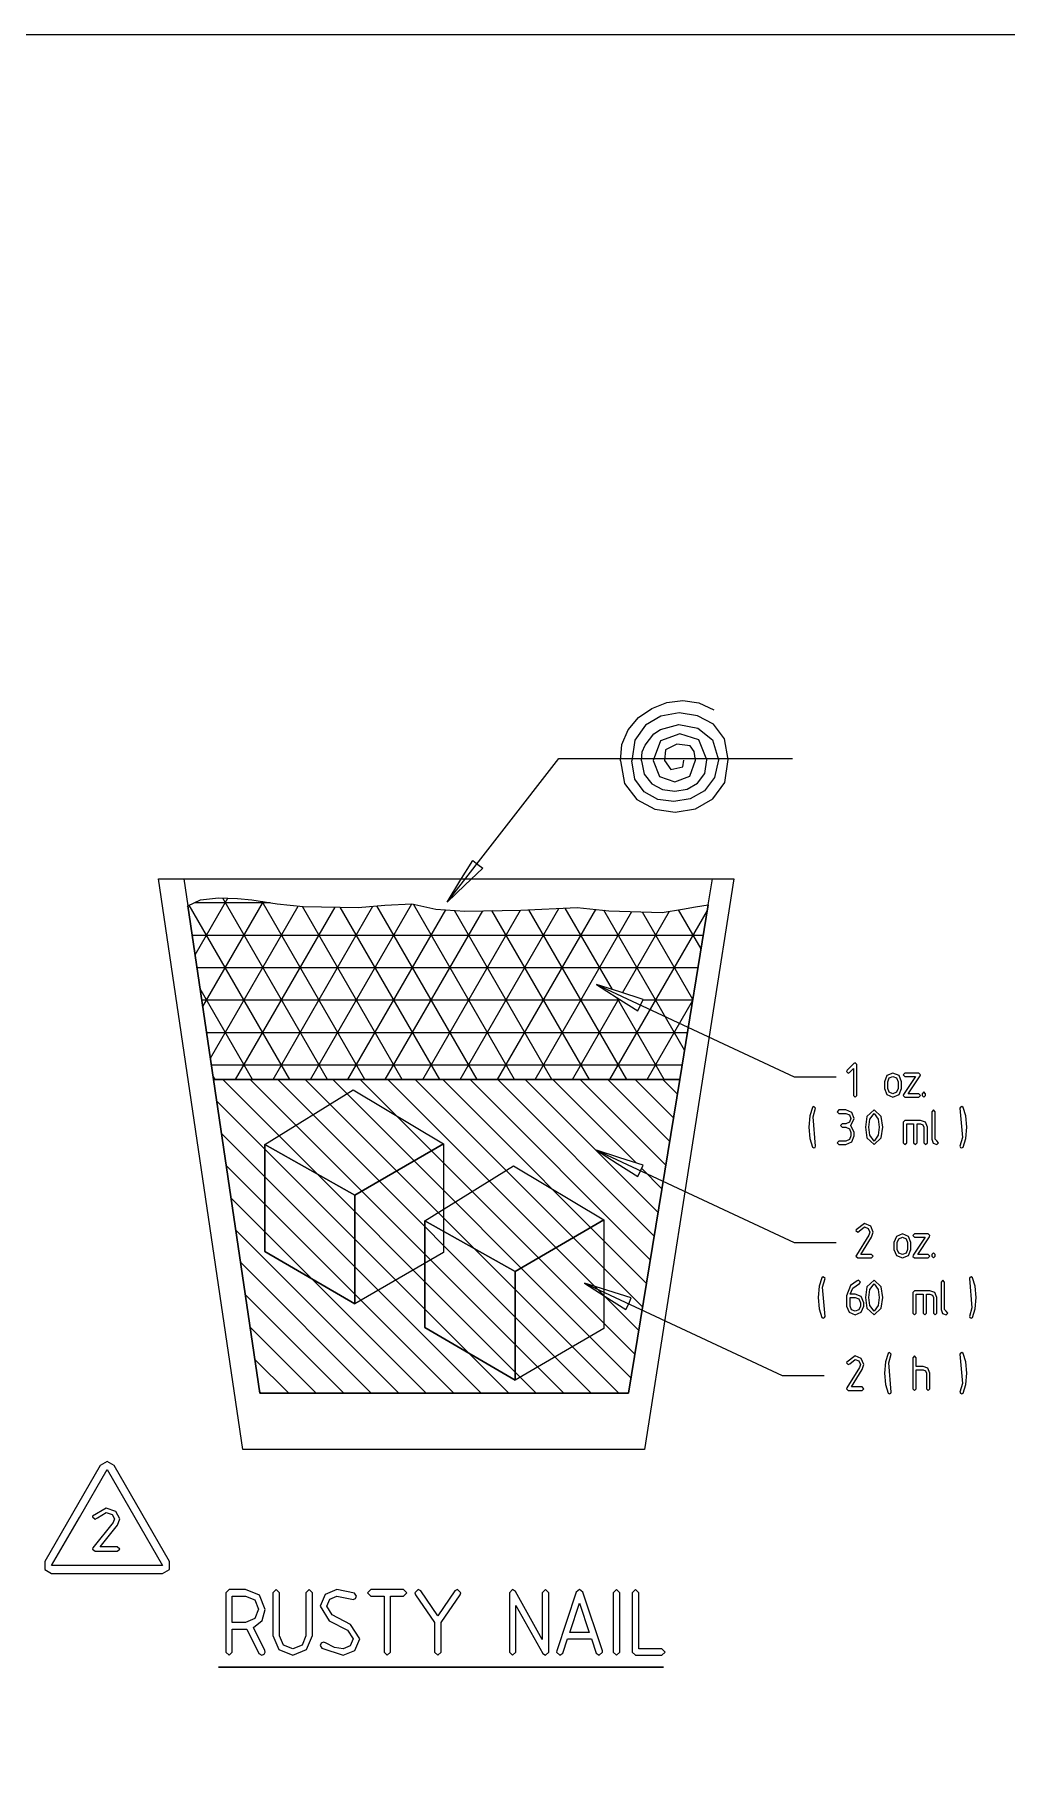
# Model space of a CAD drawing. Header units: metres. Extents: x 0 to 16.5, y 0 to 11.5.
# Drawn here: x 11.423 to 12.851, y 9.005 to 11.546 of the extents above; entities that cross this region are included whole.
import ezdxf

# ---------------------------------------------------------------- set-up
doc = ezdxf.new("R2010")
doc.units = ezdxf.units.M
doc.layers.add('drambue', color=3, linetype='Continuous')
doc.layers.add('scotch', color=31, linetype='Continuous')

msp = doc.modelspace()

# ---------------------------------------------------------------- hatches: boundary and pattern name
at = {"layer": 'drambue'}
h = msp.add_hatch(dxfattribs=at)
h.set_pattern_fill('NET3', color=256, scale=0.015, style=0)
h.set_pattern_definition([(0, (11.6484, 3.79465), (0, 0.047625), []), (60, (11.6484, 3.79465), (-0.04124446, 0.0238125), []), (120, (11.6484, 3.79465), (-0.04124446, -0.0238125), [])])
h.paths.add_polyline_path([(13.8208, 3.9646), (13.4233, 3.9646), (13.4233, 3.7946), (13.8208, 3.7946)])
h.paths.add_polyline_path([(12.2791, 10.1321), (12.2486, 10.1515), (12.2831, 10.1406), (12.3175, 10.1297), (12.3136, 10.1212), (12.3837, 10.0886), (12.413, 10.2684), (12.4127, 10.2684), (12.394, 10.2655), (12.3752, 10.2621), (12.3452, 10.2573), (12.314, 10.258), (12.2668, 10.2599), (12.2205, 10.2646), (12.1376, 10.2607), (12.0553, 10.2594), (12.0126, 10.2621), (11.9774, 10.27), (11.9378, 10.2678), (11.8985, 10.2646), (11.8177, 10.266), (11.7795, 10.2701), (11.7421, 10.276), (11.7212, 10.2779), (11.6935, 10.2786), (11.6667, 10.2758), (11.6484, 10.2671), (11.6862, 10.012), (12.3712, 10.012), (12.3837, 10.0886), (12.3136, 10.1212), (12.3096, 10.1128)])
at = {"layer": 'scotch'}
h = msp.add_hatch(dxfattribs=at)
h.set_pattern_fill('ANSI31', color=256, scale=0.009, angle=90, style=0)
h.set_pattern_definition([(135, (12.587816, 10.861444), (-0.020205576, -0.020205576), [])])
h.paths.add_polyline_path([(0.9535, 1.3278), (1.0008, 1.3541), (1.0494, 1.3798), (1.076, 1.4034), (1.0795, 1.4082), (0.9098, 1.4082), (0.7271, 1.4082), (0.8616, 1.2382), (0.8958, 1.2424), (0.8673, 1.231), (0.9705, 1.1006), (1.0763, 1.2327), (1.0621, 1.2417), (1.0316, 1.2611), (1.066, 1.2502), (1.0854, 1.244), (1.217, 1.4082), (1.1547, 1.4082), (1.1366, 1.3922), (1.0952, 1.3676), (1.0486, 1.3391), (1.0156, 1.3079), (0.9948, 1.2708), (0.9846, 1.2248), (0.9006, 1.2163), (0.8986, 1.2257), (0.9185, 1.2863)])
h.paths.add_polyline_path([(0.9948, 1.2708), (1.0156, 1.3079), (1.0486, 1.3391), (1.0952, 1.3676), (1.1366, 1.3922), (1.1547, 1.4082), (1.0795, 1.4082), (1.076, 1.4034), (1.0494, 1.3798), (1.0008, 1.3541), (0.9535, 1.3278), (0.9185, 1.2863), (0.8986, 1.2257), (0.9006, 1.2163), (0.9846, 1.2248)], flags=17)
h.paths.add_polyline_path([(1.0316, 1.2611), (1.0621, 1.2417), (1.0763, 1.2327), (1.0808, 1.2382)], flags=16)
h.paths.add_polyline_path([(1.0854, 1.244), (1.066, 1.2502), (1.0316, 1.2611), (1.0808, 1.2382)], flags=16)
h.paths.add_polyline_path([(0.8958, 1.2424), (0.8647, 1.2343), (0.8673, 1.231)], flags=17)
h.paths.add_polyline_path([(0.8958, 1.2424), (0.8616, 1.2382), (0.8647, 1.2343)], flags=17)
h.paths.add_polyline_path([(13.8208, 5.8685), (13.4233, 5.8685), (13.4233, 5.6985), (13.8208, 5.6985)])
h.paths.add_polyline_path([(11.8939, 9.842), (11.7612, 9.9166), (11.7612, 9.7597), (11.8939, 9.6825)], flags=17)
h.paths.add_polyline_path([(12.1266, 9.8851), (12.024, 9.8217), (12.024, 9.7893), (12.1293, 9.7302), (12.2594, 9.806)], flags=17)
h.paths.add_polyline_path([(12.1293, 9.7302), (12.024, 9.7893), (12.024, 9.7583), (11.9966, 9.7423), (11.9966, 9.6479), (12.1293, 9.5706)], flags=17)
h.paths.add_polyline_path([(12.2594, 9.6951), (12.2311, 9.7131), (12.2594, 9.7041), (12.2594, 9.806), (12.1293, 9.7302), (12.1293, 9.5706), (12.2594, 9.6464)], flags=17)
h.paths.add_polyline_path([(12.024, 9.7893), (11.9966, 9.8047), (11.9966, 9.7423), (12.024, 9.7583)], flags=16)
h.paths.add_polyline_path([(12.024, 9.8217), (11.9966, 9.8047), (12.024, 9.7893)], flags=16)
h.paths.add_polyline_path([(12.2831, 9.8972), (12.2486, 9.9081), (12.3136, 9.8778), (12.3175, 9.8863)], flags=16)
h.paths.add_polyline_path([(12.3136, 9.8778), (12.3175, 9.8863), (12.2831, 9.8972), (12.2486, 9.9081), (12.2791, 9.8887), (12.3096, 9.8694)], flags=17)
h.paths.add_polyline_path([(12.2999, 9.6913), (12.2655, 9.7022), (12.2594, 9.7041), (12.2594, 9.6951), (12.2615, 9.6937), (12.292, 9.6744), (12.296, 9.6828)], flags=17)
h.paths.add_polyline_path([(12.2594, 9.7041), (12.2311, 9.7131), (12.2594, 9.6999)], flags=16)
h.paths.add_polyline_path([(12.2594, 9.6999), (12.2311, 9.7131), (12.2594, 9.6951)], flags=16)
h.paths.add_polyline_path([(12.2655, 9.7022), (12.2594, 9.7041), (12.2594, 9.6999), (12.296, 9.6829), (12.2999, 9.6913)], flags=16)
h.paths.add_polyline_path([(12.3712, 10.012), (11.6862, 10.012), (11.7543, 9.5514), (12.2956, 9.5514), (12.3157, 9.6737), (12.296, 9.6829), (12.292, 9.6744), (12.2615, 9.6937), (12.2594, 9.6951), (12.2594, 9.6464), (12.1293, 9.5706), (11.9966, 9.6479), (11.9966, 9.7423), (11.8939, 9.6825), (11.7612, 9.7597), (11.7612, 9.9166), (11.8913, 9.9969), (12.024, 9.9178), (12.024, 9.8217), (12.1266, 9.8851), (12.2594, 9.806), (12.2594, 9.7041), (12.2655, 9.7022), (12.2999, 9.6913), (12.296, 9.6829), (12.3157, 9.6737), (12.3467, 9.8624), (12.3136, 9.8778), (12.3096, 9.8694), (12.2791, 9.8887), (12.2486, 9.9081), (12.2831, 9.8972), (12.3175, 9.8863), (12.3136, 9.8778), (12.3467, 9.8624)])
h.paths.add_polyline_path([(11.9966, 9.8047), (12.024, 9.8217), (12.024, 9.9178), (11.8939, 9.842), (11.8939, 9.6825), (11.9966, 9.7423)], flags=17)
h.paths.add_polyline_path([(12.024, 9.9178), (11.8913, 9.9969), (11.7612, 9.9166), (11.8939, 9.842)], flags=17)

# ---------------------------------------------------------------- linework, layer by layer
for points in [[(0.0104, 11.5461), (16.5118, 11.5461), (16.5118, 0.0104), (0.0104, 0.0104), (0.0104, 11.5461)], [(12.0743, 10.3279), (12.0815, 10.3221), (12.0553, 10.2972), (12.0292, 10.2723), (12.0481, 10.3031), (12.0671, 10.3338), (12.0743, 10.3279)], [(12.0743, 10.3279), (12.0815, 10.3221), (12.0553, 10.2972), (12.0292, 10.2723), (12.0481, 10.3031), (12.0671, 10.3338), (12.0743, 10.3279)], [(12.4193, 10.3065), (12.4507, 10.3065), (12.3192, 9.4689), (11.7289, 9.4689), (11.6053, 10.3065), (11.6426, 10.3065), (12.4193, 10.3065)], [(12.413, 10.2684), (12.3712, 10.012), (11.6862, 10.012), (11.6484, 10.2671), (11.6667, 10.2758), (11.6935, 10.2786), (11.7212, 10.2779), (11.7421, 10.276), (11.7795, 10.2701), (11.8177, 10.266), (11.8985, 10.2646), (11.9378, 10.2678), (11.9774, 10.27), (12.0126, 10.2621), (12.0553, 10.2594), (12.1376, 10.2607), (12.2205, 10.2646), (12.2668, 10.2599), (12.314, 10.258), (12.3452, 10.2573), (12.3752, 10.2621), (12.394, 10.2655), (12.4127, 10.2684), (12.413, 10.2684)], [(12.3136, 10.1212), (12.3175, 10.1297), (12.2831, 10.1406), (12.2486, 10.1515), (12.2791, 10.1321), (12.3096, 10.1128), (12.3136, 10.1212)], [(12.3136, 10.1212), (12.3175, 10.1297), (12.2831, 10.1406), (12.2486, 10.1515), (12.2791, 10.1321), (12.3096, 10.1128), (12.3136, 10.1212)], [(12.3712, 10.012), (12.2956, 9.5514), (11.7543, 9.5514), (11.6862, 10.012), (12.3712, 10.012)], [(12.6263, 9.9886), (12.6288, 9.9861), (12.6313, 9.9886), (12.6313, 10.0342), (12.6288, 10.0367), (12.6267, 10.0357), (12.6169, 10.0258), (12.6162, 10.024), (12.6187, 10.0215), (12.6204, 10.0223), (12.6263, 10.0281), (12.6263, 9.9886)], [(12.6754, 9.9898), (12.6843, 9.9861), (12.6933, 9.9898), (12.6969, 9.9987), (12.6969, 10.0088), (12.6933, 10.0178), (12.6843, 10.0215), (12.6754, 10.0178), (12.6717, 10.0088), (12.6717, 9.9987), (12.6754, 9.9898)], [(12.6897, 9.9933), (12.6843, 9.9911), (12.6789, 9.9933), (12.6767, 9.9987), (12.6767, 10.0088), (12.6789, 10.0143), (12.6843, 10.0165), (12.6897, 10.0143), (12.6919, 10.0088), (12.6919, 9.9987), (12.6897, 9.9933)], [(12.7, 9.9901), (12.6995, 9.9886), (12.702, 9.9861), (12.7222, 9.9861), (12.7247, 9.9886), (12.7222, 9.9911), (12.7068, 9.9911), (12.7243, 10.0174), (12.7247, 10.0189), (12.7222, 10.0215), (12.702, 10.0215), (12.6995, 10.019), (12.702, 10.0165), (12.7176, 10.0165), (12.7, 9.9901)], [(12.024, 9.9178), (11.8939, 9.842), (11.7612, 9.9166), (11.8913, 9.9969), (12.024, 9.9178)], [(12.7273, 9.9886), (12.7298, 9.9861), (12.7323, 9.9886), (12.7323, 9.9912), (12.7298, 9.9937), (12.7273, 9.9912), (12.7273, 9.9886)], [(12.5671, 9.9571), (12.5707, 9.9698), (12.5681, 9.9723), (12.566, 9.9711), (12.5622, 9.9585), (12.5606, 9.942), (12.5622, 9.9255), (12.566, 9.9128), (12.5681, 9.9116), (12.5699, 9.9124), (12.5707, 9.9142), (12.5671, 9.9571)], [(12.6203, 9.9398), (12.6225, 9.9344), (12.6225, 9.9293), (12.6203, 9.9239), (12.6149, 9.9217), (12.6048, 9.9217), (12.6023, 9.9192), (12.6048, 9.9167), (12.6149, 9.9167), (12.6238, 9.9204), (12.6275, 9.9293), (12.6275, 9.9344), (12.6225, 9.9445), (12.6275, 9.9546), (12.6238, 9.9636), (12.6149, 9.9673), (12.6048, 9.9673), (12.6023, 9.9647), (12.6048, 9.9622), (12.6149, 9.9622), (12.6203, 9.9601), (12.6225, 9.9546), (12.6203, 9.9492), (12.615, 9.9471), (12.6099, 9.9471), (12.6074, 9.9445), (12.6099, 9.942), (12.615, 9.942), (12.6203, 9.9398)], [(12.667, 9.9576), (12.6565, 9.9673), (12.6461, 9.9576), (12.6439, 9.942), (12.6461, 9.9263), (12.6565, 9.9167), (12.667, 9.9263), (12.6692, 9.942), (12.667, 9.9576)], [(12.6628, 9.9301), (12.6565, 9.9217), (12.6503, 9.9301), (12.6489, 9.942), (12.6503, 9.9538), (12.6565, 9.9622), (12.6628, 9.9538), (12.6642, 9.942), (12.6628, 9.9301)], [(12.7412, 9.9243), (12.7433, 9.9187), (12.7487, 9.9167), (12.7513, 9.9192), (12.7486, 9.9218), (12.7462, 9.9243), (12.7462, 9.9647), (12.7437, 9.9673), (12.7412, 9.9647), (12.7412, 9.9243)], [(12.7864, 9.9268), (12.7828, 9.9142), (12.7836, 9.9124), (12.7854, 9.9116), (12.7875, 9.9128), (12.7913, 9.9255), (12.7929, 9.942), (12.7913, 9.9585), (12.7875, 9.9711), (12.7854, 9.9723), (12.7836, 9.9715), (12.7828, 9.9698), (12.7864, 9.9268)], [(12.6995, 9.9495), (12.6995, 9.9192), (12.702, 9.9167), (12.7046, 9.9192), (12.7046, 9.9471), (12.7147, 9.9471), (12.7147, 9.9192), (12.7172, 9.9167), (12.7197, 9.9192), (12.7197, 9.9471), (12.7248, 9.9471), (12.7283, 9.9455), (12.7298, 9.942), (12.7298, 9.9192), (12.7323, 9.9167), (12.7349, 9.9192), (12.7349, 9.9419), (12.7319, 9.9492), (12.7247, 9.952), (12.702, 9.952), (12.6995, 9.9495)], [(11.8939, 9.842), (11.8939, 9.6825), (11.7612, 9.7597), (11.7612, 9.9166), (11.8939, 9.842)], [(11.7612, 9.9166), (11.7612, 9.7597), (11.8939, 9.6825), (11.8939, 9.842), (11.7612, 9.9166)], [(12.024, 9.9178), (12.024, 9.7583), (11.8939, 9.6825), (11.8939, 9.842), (12.024, 9.9178)], [(12.2594, 9.806), (12.1293, 9.7302), (11.9966, 9.8047), (12.1266, 9.8851), (12.2594, 9.806)], [(12.3136, 9.8778), (12.3175, 9.8863), (12.2831, 9.8972), (12.2486, 9.9081), (12.2791, 9.8887), (12.3096, 9.8694), (12.3136, 9.8778)], [(12.3136, 9.8778), (12.3175, 9.8863), (12.2831, 9.8972), (12.2486, 9.9081), (12.2791, 9.8887), (12.3096, 9.8694), (12.3136, 9.8778)], [(12.1293, 9.7302), (12.1293, 9.5706), (11.9966, 9.6479), (11.9966, 9.8047), (12.1293, 9.7302)], [(11.9966, 9.8047), (11.9966, 9.6479), (12.1293, 9.5706), (12.1293, 9.7302), (11.9966, 9.8047)], [(12.2594, 9.806), (12.2594, 9.6464), (12.1293, 9.5706), (12.1293, 9.7302), (12.2594, 9.806)], [(12.6303, 9.7915), (12.63, 9.7905), (12.6325, 9.7879), (12.6347, 9.7892), (12.6426, 9.7956), (12.6481, 9.7933), (12.6503, 9.788), (12.649, 9.7837), (12.6305, 9.7539), (12.63, 9.7525), (12.6325, 9.75), (12.6528, 9.75), (12.6553, 9.7525), (12.6528, 9.755), (12.6371, 9.755), (12.653, 9.7806), (12.6553, 9.788), (12.6516, 9.7969), (12.6426, 9.8006), (12.6303, 9.7915)], [(12.6893, 9.7537), (12.6982, 9.75), (12.7071, 9.7537), (12.7108, 9.7626), (12.7108, 9.7727), (12.7071, 9.7817), (12.6982, 9.7854), (12.6893, 9.7817), (12.6856, 9.7727), (12.6856, 9.7626), (12.6893, 9.7537)], [(12.7139, 9.754), (12.7134, 9.7524), (12.7159, 9.75), (12.7361, 9.75), (12.7386, 9.7525), (12.7361, 9.755), (12.7207, 9.755), (12.7382, 9.7813), (12.7386, 9.7828), (12.7361, 9.7854), (12.7159, 9.7854), (12.7134, 9.7829), (12.7159, 9.7804), (12.7315, 9.7804), (12.7139, 9.754)], [(12.7036, 9.7572), (12.6982, 9.755), (12.6928, 9.7572), (12.6906, 9.7626), (12.6906, 9.7727), (12.6928, 9.7782), (12.6982, 9.7804), (12.7036, 9.7782), (12.7058, 9.7727), (12.7058, 9.7626), (12.7036, 9.7572)], [(12.7412, 9.7525), (12.7437, 9.75), (12.7462, 9.7525), (12.7462, 9.7551), (12.7437, 9.7576), (12.7412, 9.7551), (12.7412, 9.7525)], [(12.296, 9.6828), (12.2999, 9.6913), (12.2655, 9.7022), (12.2311, 9.7131), (12.2615, 9.6937), (12.292, 9.6744), (12.296, 9.6828)], [(12.296, 9.6828), (12.2999, 9.6913), (12.2655, 9.7022), (12.2311, 9.7131), (12.2615, 9.6937), (12.292, 9.6744), (12.296, 9.6828)], [(12.581, 9.7071), (12.5846, 9.7198), (12.582, 9.7223), (12.5799, 9.7211), (12.5761, 9.7085), (12.5745, 9.692), (12.5761, 9.6755), (12.5799, 9.6628), (12.582, 9.6616), (12.5838, 9.6624), (12.5846, 9.6642), (12.581, 9.7071)], [(12.6315, 9.7167), (12.6218, 9.7096), (12.6162, 9.6945), (12.6162, 9.6792), (12.6198, 9.6704), (12.6288, 9.6667), (12.6377, 9.6704), (12.6414, 9.6793), (12.6414, 9.6844), (12.6378, 9.6934), (12.6288, 9.6971), (12.6214, 9.6971), (12.6252, 9.7058), (12.6351, 9.7126), (12.6364, 9.7147), (12.6338, 9.7173), (12.6315, 9.7167)], [(12.667, 9.7076), (12.6565, 9.7173), (12.6461, 9.7076), (12.6439, 9.692), (12.6461, 9.6763), (12.6565, 9.6667), (12.667, 9.6763), (12.6692, 9.692), (12.667, 9.7076)], [(12.6628, 9.6801), (12.6565, 9.6717), (12.6503, 9.6801), (12.6489, 9.692), (12.6503, 9.7038), (12.6565, 9.7122), (12.6628, 9.7038), (12.6642, 9.692), (12.6628, 9.6801)], [(12.755, 9.6743), (12.7572, 9.6687), (12.7626, 9.6667), (12.7651, 9.6692), (12.7625, 9.6718), (12.76, 9.6743), (12.76, 9.7147), (12.7575, 9.7173), (12.755, 9.7147), (12.755, 9.6743)], [(12.8003, 9.6768), (12.7967, 9.6642), (12.7975, 9.6624), (12.7993, 9.6616), (12.8014, 9.6628), (12.8052, 9.6755), (12.8068, 9.692), (12.8052, 9.7085), (12.8014, 9.7211), (12.7993, 9.7223), (12.7975, 9.7215), (12.7967, 9.7198), (12.8003, 9.6768)], [(12.6288, 9.692), (12.6342, 9.6898), (12.6364, 9.6844), (12.6364, 9.6793), (12.6342, 9.6739), (12.6288, 9.6717), (12.6234, 9.6739), (12.6212, 9.6793), (12.6212, 9.692), (12.6288, 9.692)], [(12.7134, 9.6995), (12.7134, 9.6692), (12.7159, 9.6667), (12.7185, 9.6692), (12.7185, 9.6971), (12.7286, 9.6971), (12.7286, 9.6692), (12.7311, 9.6667), (12.7336, 9.6692), (12.7336, 9.6971), (12.7387, 9.6971), (12.7422, 9.6955), (12.7437, 9.692), (12.7437, 9.6692), (12.7462, 9.6667), (12.7487, 9.6692), (12.7487, 9.6919), (12.7458, 9.6992), (12.7386, 9.702), (12.7159, 9.702), (12.7134, 9.6995)], [(12.6164, 9.5971), (12.6162, 9.596), (12.6187, 9.5934), (12.6208, 9.5947), (12.6288, 9.6011), (12.6342, 9.5989), (12.6364, 9.5935), (12.6351, 9.5893), (12.6166, 9.5595), (12.6162, 9.5581), (12.6187, 9.5556), (12.6389, 9.5556), (12.6414, 9.5581), (12.6389, 9.5606), (12.6232, 9.5606), (12.6391, 9.5862), (12.6414, 9.5935), (12.6377, 9.6025), (12.6288, 9.6062), (12.6164, 9.5971)], [(12.6782, 9.596), (12.6818, 9.6087), (12.6792, 9.6112), (12.6771, 9.61), (12.6733, 9.5974), (12.6717, 9.5809), (12.6733, 9.5643), (12.6771, 9.5517), (12.6792, 9.5505), (12.681, 9.5513), (12.6818, 9.5531), (12.6782, 9.596)], [(12.7134, 9.5581), (12.7159, 9.5556), (12.7184, 9.5581), (12.7184, 9.5859), (12.7285, 9.5859), (12.7321, 9.5844), (12.7336, 9.5809), (12.7336, 9.5581), (12.7361, 9.5556), (12.7386, 9.5581), (12.7386, 9.5811), (12.7356, 9.5881), (12.7285, 9.5909), (12.7184, 9.5909), (12.7184, 9.6036), (12.7159, 9.6062), (12.7134, 9.6036), (12.7134, 9.5581)], [(12.7864, 9.5657), (12.7828, 9.5531), (12.7836, 9.5513), (12.7854, 9.5505), (12.7875, 9.5517), (12.7913, 9.5643), (12.7929, 9.5809), (12.7913, 9.5974), (12.7875, 9.61), (12.7854, 9.6112), (12.7836, 9.6104), (12.7828, 9.6087), (12.7864, 9.5657)], [(11.5298, 9.4513), (11.5298, 9.4513), (11.5196, 9.4454), (11.4788, 9.3748), (11.438, 9.3042), (11.438, 9.2925), (11.4482, 9.2866), (11.5298, 9.2866), (11.6113, 9.2866), (11.6215, 9.2925), (11.6215, 9.3042), (11.5807, 9.3748), (11.54, 9.4454), (11.5298, 9.4513), (11.5298, 9.4513)], [(11.5298, 9.4396), (11.5705, 9.369), (11.6113, 9.2983), (11.5298, 9.2983), (11.4482, 9.2983), (11.489, 9.369), (11.5298, 9.4396)], [(11.5084, 9.3712), (11.508, 9.37), (11.5121, 9.3667), (11.5156, 9.3683), (11.5283, 9.3764), (11.5369, 9.3735), (11.5405, 9.3669), (11.5385, 9.3615), (11.5088, 9.3243), (11.508, 9.3226), (11.5121, 9.3194), (11.5445, 9.3194), (11.5486, 9.3226), (11.5445, 9.3257), (11.5194, 9.3257), (11.5449, 9.3577), (11.5486, 9.3669), (11.5426, 9.378), (11.5283, 9.3826), (11.5084, 9.3712)], [(11.7619, 9.2341), (11.7535, 9.2548), (11.733, 9.2631), (11.7088, 9.2631), (11.704, 9.2584), (11.704, 9.1714), (11.7088, 9.1667), (11.7136, 9.1714), (11.7136, 9.2052), (11.733, 9.2052), (11.7348, 9.2052), (11.7528, 9.1694), (11.7571, 9.1667), (11.7604, 9.1682), (11.7619, 9.1714), (11.7613, 9.1737), (11.7446, 9.2074), (11.7575, 9.2176), (11.7619, 9.2341)], [(11.733, 9.2536), (11.7466, 9.2479), (11.7523, 9.2343), (11.7466, 9.2205), (11.733, 9.2149), (11.7136, 9.2149), (11.7136, 9.2536), (11.733, 9.2536)], [(11.8266, 9.2631), (11.8218, 9.2584), (11.8218, 9.1955), (11.8161, 9.1817), (11.8025, 9.1762), (11.7887, 9.1817), (11.783, 9.1955), (11.783, 9.2584), (11.7783, 9.2631), (11.7734, 9.2584), (11.7734, 9.1957), (11.782, 9.1752), (11.8025, 9.1667), (11.8228, 9.1752), (11.8313, 9.1957), (11.8313, 9.2584), (11.8266, 9.2631)], [(11.8875, 9.2121), (11.8604, 9.226), (11.8525, 9.239), (11.8567, 9.2492), (11.867, 9.2536), (11.8891, 9.2491), (11.8911, 9.2486), (11.8945, 9.25), (11.896, 9.2534), (11.893, 9.2579), (11.867, 9.2631), (11.8499, 9.2561), (11.8429, 9.239), (11.8559, 9.2175), (11.8831, 9.2036), (11.8912, 9.1907), (11.887, 9.1804), (11.8767, 9.1762), (11.8638, 9.1783), (11.8505, 9.1851), (11.8477, 9.186), (11.8444, 9.1845), (11.8429, 9.1812), (11.845, 9.1771), (11.8767, 9.1667), (11.8938, 9.1737), (11.9008, 9.1907), (11.8875, 9.2121)], [(11.9173, 9.2536), (11.9366, 9.2536), (11.9366, 9.1714), (11.9413, 9.1667), (11.9462, 9.1714), (11.9462, 9.2536), (11.9654, 9.2536), (11.9702, 9.2584), (11.9654, 9.2631), (11.9173, 9.2631), (11.9125, 9.2584), (11.9173, 9.2536)], [(12.0485, 9.2555), (12.0493, 9.2584), (12.0445, 9.2631), (12.0406, 9.2611), (12.0157, 9.2248), (11.9908, 9.2611), (11.9867, 9.2631), (11.9819, 9.2584), (11.983, 9.2555), (12.0108, 9.215), (12.0108, 9.1714), (12.0156, 9.1667), (12.0204, 9.1714), (12.0204, 9.2147), (12.0485, 9.2555)], [(12.1299, 9.2603), (12.1255, 9.2631), (12.1207, 9.2584), (12.1207, 9.1714), (12.1255, 9.1667), (12.1303, 9.1714), (12.1303, 9.24), (12.1698, 9.1692), (12.1738, 9.1667), (12.1785, 9.1714), (12.1785, 9.2584), (12.1738, 9.2631), (12.169, 9.2584), (12.169, 9.1901), (12.1299, 9.2603)], [(12.2574, 9.173), (12.2286, 9.2594), (12.224, 9.2631), (12.219, 9.2593), (12.1903, 9.173), (12.1901, 9.1714), (12.1949, 9.1667), (12.1994, 9.17), (12.2063, 9.1907), (12.2414, 9.1907), (12.2483, 9.17), (12.2528, 9.1667), (12.2576, 9.1714), (12.2574, 9.173)], [(12.283, 9.1714), (12.283, 9.2584), (12.2783, 9.2631), (12.2734, 9.2584), (12.2734, 9.1714), (12.2783, 9.1667), (12.283, 9.1714)], [(12.3012, 9.1714), (12.306, 9.1667), (12.3446, 9.1667), (12.3494, 9.1714), (12.3446, 9.1762), (12.3108, 9.1762), (12.3108, 9.2584), (12.306, 9.2631), (12.3012, 9.2584), (12.3012, 9.1714)], [(12.2381, 9.2003), (12.2096, 9.2003), (12.224, 9.2434), (12.2381, 9.2003)], [(11.6936, 9.1494), (11.6936, 9.1494), (12.3472, 9.1494), (11.6936, 9.1494)]]:
    msp.add_lwpolyline(points, close=True)
for points in [[(12.2839, 10.4797), (12.2861, 10.5041), (12.2955, 10.5256), (12.3106, 10.5433), (12.33, 10.5567), (12.3522, 10.5653), (12.3758, 10.5683), (12.3993, 10.565), (12.4213, 10.5549)], [(12.442, 10.4818), (12.4367, 10.5121), (12.4206, 10.5336), (12.3972, 10.5462), (12.3703, 10.5502), (12.3435, 10.5455), (12.3206, 10.5321), (12.3051, 10.5102), (12.3008, 10.4799)], [(12.3149, 10.4801), (12.3156, 10.493), (12.3203, 10.5027), (12.3328, 10.5195), (12.3426, 10.5257), (12.3697, 10.5333), (12.3975, 10.5281), (12.4192, 10.5107), (12.4279, 10.4816), (12.4222, 10.4552), (12.4073, 10.4361), (12.3864, 10.4243), (12.3625, 10.42), (12.3389, 10.4233), (12.3186, 10.4343), (12.3049, 10.4532), (12.3008, 10.4799)], [(12.411, 10.4814), (12.3992, 10.5108), (12.371, 10.5197), (12.343, 10.5092), (12.3319, 10.4803)], [(12.394, 10.4811), (12.392, 10.4935), (12.3864, 10.502), (12.367, 10.5043), (12.3499, 10.4962), (12.3488, 10.4805)], [(12.0292, 10.2723), (12.1935, 10.4831), (12.5367, 10.4831)], [(12.2839, 10.4797), (12.29, 10.4466), (12.3082, 10.423), (12.3344, 10.4089), (12.3644, 10.4043), (12.3943, 10.4093), (12.4199, 10.4239), (12.4371, 10.448), (12.442, 10.4818)], [(12.2839, 10.4797), (12.2839, 10.4797)], [(12.3008, 10.4799), (12.3008, 10.4799)], [(12.3149, 10.4801), (12.3189, 10.4603), (12.33, 10.4463), (12.3458, 10.438), (12.3639, 10.4353), (12.3819, 10.4384), (12.3973, 10.4471), (12.4078, 10.4614), (12.411, 10.4814)], [(12.3149, 10.4801), (12.3149, 10.4801)], [(12.3319, 10.4803), (12.3415, 10.4569), (12.3639, 10.4493), (12.3858, 10.4574), (12.394, 10.4811)], [(12.3319, 10.4803), (12.3319, 10.4803)], [(12.3488, 10.4805), (12.358, 10.4673), (12.3758, 10.4711), (12.3771, 10.4809)], [(12.3488, 10.4805), (12.3488, 10.4805)], [(12.394, 10.4811), (12.394, 10.4811)], [(12.411, 10.4814), (12.411, 10.4814)], [(12.442, 10.4818), (12.442, 10.4818)], [(11.6426, 10.3065), (11.6484, 10.2671), (11.6862, 10.012), (11.7543, 9.5514), (12.2956, 9.5514), (12.3712, 10.012), (12.413, 10.2684), (12.4193, 10.3065)], [(11.6475, 10.266), (11.6484, 10.2671), (11.6667, 10.2758), (11.6935, 10.2786), (11.7212, 10.2779), (11.7421, 10.276), (11.7795, 10.2701), (11.8177, 10.266), (11.8985, 10.2646), (11.9378, 10.2678), (11.9774, 10.27), (12.0126, 10.2621), (12.0553, 10.2594), (12.1376, 10.2607), (12.2205, 10.2646), (12.2668, 10.2599), (12.314, 10.258), (12.3452, 10.2573), (12.3752, 10.2621), (12.394, 10.2655), (12.4127, 10.2684)], [(12.2486, 10.1515), (12.5392, 10.0161), (12.601, 10.0161)], [(11.6862, 10.012), (12.3712, 10.012)], [(11.7612, 9.9166), (11.8913, 9.9969), (12.024, 9.9178), (11.8939, 9.842)], [(12.024, 9.9178), (12.024, 9.7583), (11.8939, 9.6825)], [(11.9966, 9.8047), (12.1266, 9.8851), (12.2594, 9.806), (12.1293, 9.7302)], [(12.2486, 9.9081), (12.5392, 9.7728), (12.601, 9.7728)], [(12.2594, 9.806), (12.2594, 9.6464), (12.1293, 9.5706)], [(12.2311, 9.7131), (12.5216, 9.5777), (12.5833, 9.5777)]]:
    msp.add_lwpolyline(points)

doc.saveas('drawing.dxf')
